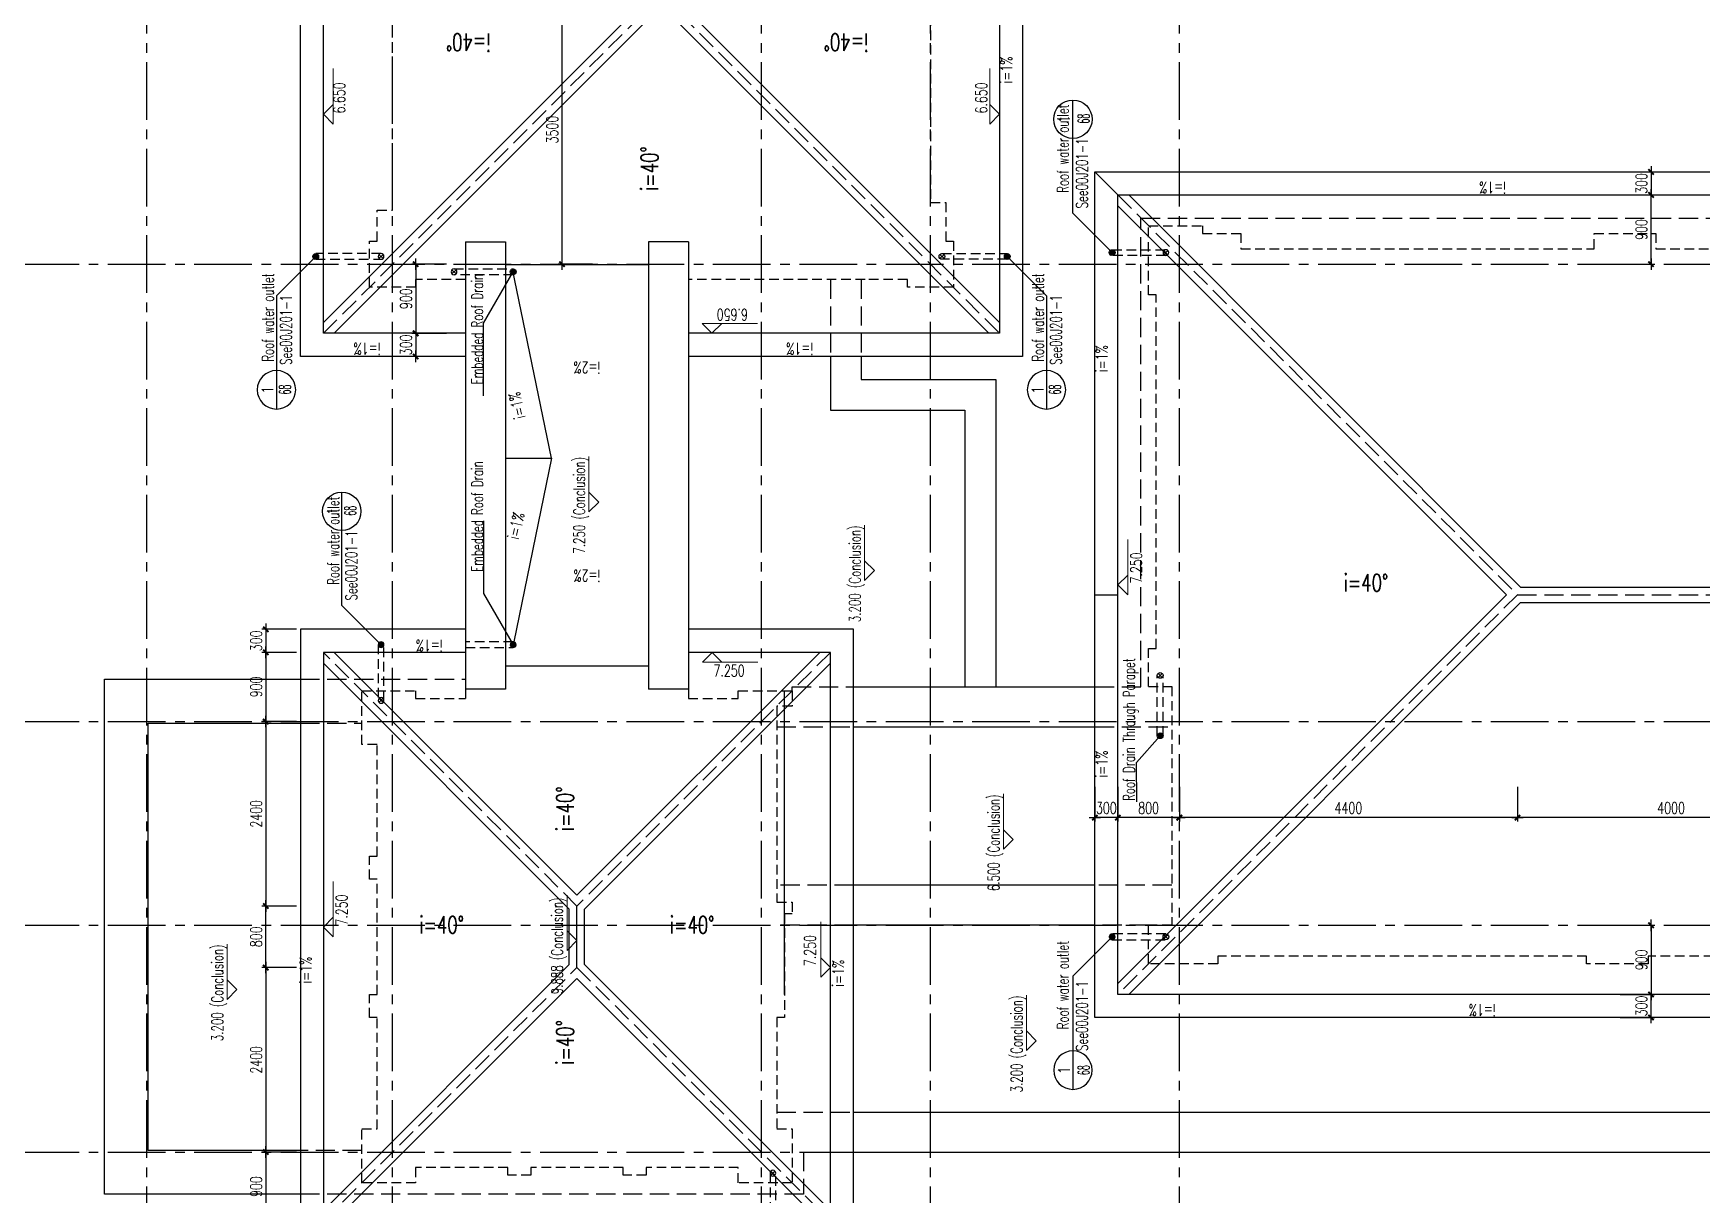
# Model space of a CAD drawing. Extents: x -176901 to -116100, y 26213 to 68263.
# Drawn here: x -165633 to -143921, y 33946 to 49052 of the extents above; entities that cross this region are included whole.
import ezdxf
from ezdxf.enums import TextEntityAlignment as Align

# ---------------------------------------------------------------- set-up
doc = ezdxf.new("R2010")
doc.units = 0
doc.header["$LTSCALE"] = 1000
doc.header["$MEASUREMENT"] = 0
for name, pattern in [('ACAD_ISO08W100', [36, 24, -3, 6, -3]), ('DASH', [0.35, 0.25, -0.1]), ('HIDDEN2', [0.1875, 0.125, -0.0625]), ('Plans$0$CENTER2', [1.125, 0.75, -0.125, 0.125, -0.125])]:
    doc.linetypes.add(name, pattern=pattern)
doc.layers.get('0').update_dxf_attribs({"linetype": 'CONTINUOUS'})
doc.layers.get('Defpoints').update_dxf_attribs({"linetype": 'CONTINUOUS'})
for name, color, linetype in [('A-DIM', 201, 'CONTINUOUS'), ('A-DOTE', 8, 'ACAD_ISO08W100'), ('A-FIN-GRAN', 34, 'CONTINUOUS'), ('A-LINE', 8, 'CONTINUOUS'), ('A-NOTE', 150, 'CONTINUOUS'), ('A-NOTE-CN', 150, 'CONTINUOUS'), ('A-PUB-DIM', 3, 'CONTINUOUS'), ('A-RAIN', 6, 'CONTINUOUS'), ('A-ROOF', 7, 'CONTINUOUS'), ('A-TEXT-CN', 31, 'CONTINUOUS'), ('Plans$0$Grid', 9, 'Plans$0$CENTER2')]:
    doc.layers.add(name, color=color, linetype=linetype)
doc.layers.add('A-LEVEL', color=135, linetype='CONTINUOUS', lineweight=0)
doc.styles.add('_HZTXT', font='tjromans.shx', dxfattribs={"width": 0.7, "bigfont": 'tjhztxt.shx'})
doc.styles.add('DIM_FONT', font='SIMPLEX', dxfattribs={"width": 0.7, "bigfont": 'GBCBIG'})
doc.styles.add('PRC-S', font='tjromans.shx', dxfattribs={"width": 0.7, "bigfont": 'tjhztxt.shx'})
doc.styles.add('TJHZTXT', font='tjromans.shx', dxfattribs={"width": 0.8, "bigfont": 'tjhztxt.shx'})
doc.styles.add('TONGJI-FONT', font='simplex.shx', dxfattribs={"width": 0.65})
doc.styles.add('zjz', font='tjromans.shx', dxfattribs={"width": 0.7, "height": 500, "bigfont": 'tjhztxt.shx'})
doc.dimstyles.new('DIM100', dxfattribs={"dimscale": 100, "dimtxt": 3, "dimasz": 0.01, "dimexe": 1, "dimexo": 1, "dimgap": 1, "dimtad": 1, "dimdec": 0, "dimtxsty": 'DIM_FONT', "dimblk1": '_DIMX', "dimblk2": '_DIMX', "dimsah": 1, "dimcen": 0.01, "dimclrd": 256, "dimclre": 256, "dimclrt": 7, "dimazin": 3, "dimtfac": 1, "dimtdec": 0, "dimtix": 1, "dimtmove": 2, "dimatfit": 3, "dimldrblk": '_DIMX', "dimfxl": 0, "dimtzin": 5, "dimarcsym": 0})

# ---------------------------------------------------------------- blocks, each defined once
blk = doc.blocks.new('Grid')
at = {"layer": 'Plans$0$Grid', "color": 8}
for p, q in [((-22498.2, 23320), (-22498.2, -15380)), ((-19548.2, 23320), (-19548.2, -15380)), ((-16898.2, 23320), (-16898.2, -15380)), ((-10948.2, 23320), (-10948.2, -15380)), ((-28198.2, 19440), (8601.8, 19440)), ((-28198.2, 16240), (8601.8, 16240)), ((-28198.2, 11440), (8601.8, 11440)), ((-28198.2, 9240), (8601.8, 9240)), ((-28198.2, 6000), (8601.8, 6000))]:
    blk.add_line(p, q, dxfattribs=at)
blk = doc.blocks.new('A$C27EA7CCC')
at = {"layer": 'A-LEVEL', "linetype": 'ByBlock'}
blk.add_lwpolyline([(1018, 509), (509, 0), (0, 509), (2880, 509)], dxfattribs=at)
at = {"layer": 'A-LEVEL', "style": 'zjz', "width": 0.7}
for tag, p in [('-6.000（建筑）', (3635, 1346)), ('-6.300（结构）', (3635, 645))]:
    blk.add_attdef(tag, text='', height=600, dxfattribs=at).set_placement(p, align=Align.RIGHT)
blk = doc.blocks.new('_DIMX')
blk.add_line((-150, 0), (150, 0))
at = {"const_width": 50}
blk.add_lwpolyline([(-70, -70), (70, 70)], dxfattribs=at)
blk = doc.blocks.new('*D42')
at = {"layer": 'A-DIM', "lineweight": -2}
for p, q in [((-158354, 49550), (-158804, 49550)), ((-158754, 49550), (-158754, 46051)), ((-158354, 46050), (-158804, 46050))]:
    blk.add_line(p, q, dxfattribs=at)
at = {"layer": 'Defpoints', "color": 0}
for p in [(-158304, 49550), (-158754, 46050), (-158304, 46050)]:
    blk.add_point(p, dxfattribs=at)
at = {"layer": 'A-DIM', "lineweight": -2, "xscale": 0.5, "yscale": 0.5, "zscale": 0.5}
for p, rotation in [((-158754, 49550), 90), ((-158754, 46050), 270)]:
    blk.add_blockref('_DIMX', p, dxfattribs=dict(at, rotation=rotation))
at = {"layer": 'A-DIM', "insert": (-158879, 47800), "char_height": 150, "attachment_point": 5, "rotation": 90, "style": 'DIM_FONT'}
blk.add_mtext('\\A1;3500', dxfattribs=at)
blk = doc.blocks.new('*D73')
at = {"layer": 'A-DIM', "lineweight": -2}
for p, q in [((-160257, 46050), (-160707, 46050)), ((-160657, 46050), (-160657, 45151)), ((-160257, 45150), (-160707, 45150))]:
    blk.add_line(p, q, dxfattribs=at)
at = {"layer": 'Defpoints', "color": 0}
for p in [(-160207, 46050), (-160657, 45150), (-160207, 45150)]:
    blk.add_point(p, dxfattribs=at)
at = {"layer": 'A-DIM', "lineweight": -2, "xscale": 0.5, "yscale": 0.5, "zscale": 0.5}
for p, rotation in [((-160657, 46050), 90), ((-160657, 45150), 270)]:
    blk.add_blockref('_DIMX', p, dxfattribs=dict(at, rotation=rotation))
at = {"layer": 'A-DIM', "insert": (-160782, 45600), "char_height": 150, "attachment_point": 5, "rotation": 90, "style": 'DIM_FONT'}
blk.add_mtext('\\A1;900', dxfattribs=at)
blk = doc.blocks.new('*D74')
at = {"layer": 'A-DIM', "lineweight": -2}
for p, q in [((-160257, 45150), (-160707, 45150)), ((-160657, 45151), (-160657, 45151)), ((-160657, 45150), (-160657, 44850)), ((-160257, 44850), (-160707, 44850)), ((-160657, 44850), (-160657, 44849))]:
    blk.add_line(p, q, dxfattribs=at)
at = {"layer": 'Defpoints', "color": 0}
for p in [(-160207, 45150), (-160657, 44850), (-160207, 44850)]:
    blk.add_point(p, dxfattribs=at)
at = {"layer": 'A-DIM', "lineweight": -2, "xscale": 0.5, "yscale": 0.5, "zscale": 0.5}
for p, rotation in [((-160657, 45150), 270), ((-160657, 44850), 90)]:
    blk.add_blockref('_DIMX', p, dxfattribs=dict(at, rotation=rotation))
at = {"layer": 'A-DIM', "insert": (-160782, 45000), "char_height": 150, "attachment_point": 5, "rotation": 90, "style": 'DIM_FONT'}
blk.add_mtext('\\A1;300', dxfattribs=at)
blk = doc.blocks.new('RAIN PIPE@100x100')
for p, q in [((-27, -27), (27, 27)), ((-27, 27), (27, -27))]:
    blk.add_line(p, q)
blk.add_circle((0, 0), 37.5)
blk = doc.blocks.new('sy')
blk.add_line((1948, 0), (2948, 0))
blk.add_circle((2448, 0), 500)
at = {"layer": 'A-NOTE', "linetype": 'Continuous'}
blk.add_line((0, 0), (2948, 0), dxfattribs=at)
at = {"layer": 'A-NOTE', "linetype": 'Continuous', "style": 'PRC-S', "width": 0.7}
for tag, p in [('详建施', (788, -373)), ('S01', (788, 70)), ('302', (2169, -370))]:
    blk.add_attdef(tag, p, '', height=350, dxfattribs=at)
blk.add_attdef('1', text='', height=350, dxfattribs=at).set_placement((2449, 232), align=Align.MIDDLE)
blk = doc.blocks.new('floor drain@75')
at = {"layer": 'A-RAIN'}
h = blk.add_hatch(dxfattribs=at)
h.set_pattern_fill('ANSI31', color=256, scale=0.2, style=0)
edge = h.paths.add_edge_path()
edge.add_arc((0, 0), 0.0938, 0, 360)
blk.add_circle((0, 0), 0.0938, dxfattribs=at)
blk = doc.blocks.new('*D79')
at = {"layer": 'A-DIM', "lineweight": -2}
for p, q in [((-162208, 41300), (-162658, 41300)), ((-162608, 41301), (-162608, 41301)), ((-162608, 41300), (-162608, 41000)), ((-162208, 41000), (-162658, 41000)), ((-162608, 41000), (-162608, 40999))]:
    blk.add_line(p, q, dxfattribs=at)
at = {"layer": 'Defpoints', "color": 0}
for p in [(-162158, 41300), (-162608, 41000), (-162158, 41000)]:
    blk.add_point(p, dxfattribs=at)
at = {"layer": 'A-DIM', "lineweight": -2, "xscale": 0.5, "yscale": 0.5, "zscale": 0.5}
for p, rotation in [((-162608, 41300), 270), ((-162608, 41000), 90)]:
    blk.add_blockref('_DIMX', p, dxfattribs=dict(at, rotation=rotation))
at = {"layer": 'A-DIM', "insert": (-162733, 41150), "char_height": 150, "attachment_point": 5, "rotation": 90, "style": 'DIM_FONT'}
blk.add_mtext('\\A1;300', dxfattribs=at)
blk = doc.blocks.new('*D80')
at = {"layer": 'A-DIM', "lineweight": -2}
for p, q in [((-162208, 41000), (-162658, 41000)), ((-162608, 41000), (-162608, 40101)), ((-162208, 40100), (-162658, 40100))]:
    blk.add_line(p, q, dxfattribs=at)
at = {"layer": 'Defpoints', "color": 0}
for p in [(-162158, 41000), (-162608, 40100), (-162158, 40100)]:
    blk.add_point(p, dxfattribs=at)
at = {"layer": 'A-DIM', "lineweight": -2, "xscale": 0.5, "yscale": 0.5, "zscale": 0.5}
for p, rotation in [((-162608, 41000), 90), ((-162608, 40100), 270)]:
    blk.add_blockref('_DIMX', p, dxfattribs=dict(at, rotation=rotation))
at = {"layer": 'A-DIM', "insert": (-162733, 40550), "char_height": 150, "attachment_point": 5, "rotation": 90, "style": 'DIM_FONT'}
blk.add_mtext('\\A1;900', dxfattribs=at)
blk = doc.blocks.new('*D81')
at = {"layer": 'A-DIM', "lineweight": -2}
for p, q in [((-162208, 40100), (-162658, 40100)), ((-162608, 40100), (-162608, 37701)), ((-162208, 37700), (-162658, 37700))]:
    blk.add_line(p, q, dxfattribs=at)
at = {"layer": 'Defpoints', "color": 0}
for p in [(-162158, 40100), (-162608, 37700), (-162158, 37700)]:
    blk.add_point(p, dxfattribs=at)
at = {"layer": 'A-DIM', "lineweight": -2, "xscale": 0.5, "yscale": 0.5, "zscale": 0.5}
for p, rotation in [((-162608, 40100), 90), ((-162608, 37700), 270)]:
    blk.add_blockref('_DIMX', p, dxfattribs=dict(at, rotation=rotation))
at = {"layer": 'A-DIM', "insert": (-162733, 38900), "char_height": 150, "attachment_point": 5, "rotation": 90, "style": 'DIM_FONT'}
blk.add_mtext('\\A1;2400', dxfattribs=at)
blk = doc.blocks.new('*D82')
at = {"layer": 'A-DIM', "lineweight": -2}
for p, q in [((-162208, 36900), (-162658, 36900)), ((-162608, 36900), (-162608, 34501)), ((-162208, 34500), (-162658, 34500))]:
    blk.add_line(p, q, dxfattribs=at)
at = {"layer": 'Defpoints', "color": 0}
for p in [(-162158, 36900), (-162608, 34500), (-162158, 34500)]:
    blk.add_point(p, dxfattribs=at)
at = {"layer": 'A-DIM', "lineweight": -2, "xscale": 0.5, "yscale": 0.5, "zscale": 0.5}
for p, rotation in [((-162608, 36900), 90), ((-162608, 34500), 270)]:
    blk.add_blockref('_DIMX', p, dxfattribs=dict(at, rotation=rotation))
at = {"layer": 'A-DIM', "insert": (-162733, 35700), "char_height": 150, "attachment_point": 5, "rotation": 90, "style": 'DIM_FONT'}
blk.add_mtext('\\A1;2400', dxfattribs=at)
blk = doc.blocks.new('*D83')
at = {"layer": 'A-DIM', "lineweight": -2}
for p, q in [((-162208, 34500), (-162658, 34500)), ((-162608, 34500), (-162608, 33601)), ((-162208, 33600), (-162658, 33600))]:
    blk.add_line(p, q, dxfattribs=at)
at = {"layer": 'Defpoints', "color": 0}
for p in [(-162158, 34500), (-162608, 33600), (-162158, 33600)]:
    blk.add_point(p, dxfattribs=at)
at = {"layer": 'A-DIM', "lineweight": -2, "xscale": 0.5, "yscale": 0.5, "zscale": 0.5}
for p, rotation in [((-162608, 34500), 90), ((-162608, 33600), 270)]:
    blk.add_blockref('_DIMX', p, dxfattribs=dict(at, rotation=rotation))
at = {"layer": 'A-DIM', "insert": (-162733, 34050), "char_height": 150, "attachment_point": 5, "rotation": 90, "style": 'DIM_FONT'}
blk.add_mtext('\\A1;900', dxfattribs=at)
blk = doc.blocks.new('*D91')
at = {"layer": 'A-DIM', "lineweight": -2}
for p, q in [((-162208, 37700), (-162658, 37700)), ((-162608, 36901), (-162608, 37700)), ((-162208, 36900), (-162658, 36900))]:
    blk.add_line(p, q, dxfattribs=at)
at = {"layer": 'Defpoints', "color": 0}
for p in [(-162608, 37700), (-162158, 37700), (-162158, 36900)]:
    blk.add_point(p, dxfattribs=at)
at = {"layer": 'A-DIM', "lineweight": -2, "xscale": 0.5, "yscale": 0.5, "zscale": 0.5}
for p, rotation in [((-162608, 37700), 90), ((-162608, 36900), 270)]:
    blk.add_blockref('_DIMX', p, dxfattribs=dict(at, rotation=rotation))
at = {"layer": 'A-DIM', "insert": (-162733, 37300), "char_height": 150, "attachment_point": 5, "rotation": 90, "style": 'DIM_FONT'}
blk.add_mtext('\\A1;800', dxfattribs=at)
blk = doc.blocks.new('*D94')
at = {"layer": 'A-DIM', "lineweight": -2}
for p, q in [((-146318, 39250), (-146318, 38800)), ((-142318, 39250), (-142318, 38800)), ((-142318, 38850), (-146317, 38850))]:
    blk.add_line(p, q, dxfattribs=at)
at = {"layer": 'Defpoints', "color": 0}
for p in [(-146318, 39300), (-142318, 39300), (-146318, 38850)]:
    blk.add_point(p, dxfattribs=at)
at = {"layer": 'A-DIM', "lineweight": -2, "xscale": 0.5, "yscale": 0.5, "zscale": 0.5}
for p, rotation in [((-146318, 38850), 179.9999999999988), ((-142318, 38850), 359.9999999999987)]:
    blk.add_blockref('_DIMX', p, dxfattribs=dict(at, rotation=rotation))
at = {"layer": 'A-DIM', "insert": (-144318, 38975), "char_height": 150, "attachment_point": 5, "style": 'DIM_FONT'}
blk.add_mtext('\\A1;4000', dxfattribs=at)
blk = doc.blocks.new('*D95')
at = {"layer": 'A-DIM', "lineweight": -2}
for p, q in [((-150718, 39250), (-150718, 38800)), ((-146318, 39250), (-146318, 38800)), ((-146318, 38850), (-150717, 38850))]:
    blk.add_line(p, q, dxfattribs=at)
at = {"layer": 'Defpoints', "color": 0}
for p in [(-150718, 39300), (-146318, 39300), (-150718, 38850)]:
    blk.add_point(p, dxfattribs=at)
at = {"layer": 'A-DIM', "lineweight": -2, "xscale": 0.5, "yscale": 0.5, "zscale": 0.5}
for p, rotation in [((-150718, 38850), 179.999999990032), ((-146318, 38850), 359.999999990032)]:
    blk.add_blockref('_DIMX', p, dxfattribs=dict(at, rotation=rotation))
at = {"layer": 'A-DIM', "insert": (-148518, 38975), "char_height": 150, "attachment_point": 5, "rotation": 360, "style": 'DIM_FONT'}
blk.add_mtext('\\A1;4400', dxfattribs=at)
blk = doc.blocks.new('*D96')
at = {"layer": 'A-DIM', "lineweight": -2}
for p, q in [((-151518, 39250), (-151518, 38800)), ((-150718, 39250), (-150718, 38800)), ((-150718, 38850), (-151517, 38850))]:
    blk.add_line(p, q, dxfattribs=at)
at = {"layer": 'Defpoints', "color": 0}
for p in [(-151518, 39300), (-150718, 39300), (-151518, 38850)]:
    blk.add_point(p, dxfattribs=at)
at = {"layer": 'A-DIM', "lineweight": -2, "xscale": 0.5, "yscale": 0.5, "zscale": 0.5, "rotation": 180}
blk.add_blockref('_DIMX', (-151518, 38850), dxfattribs=at)
at = {"layer": 'A-DIM', "lineweight": -2, "xscale": 0.5, "yscale": 0.5, "zscale": 0.5}
blk.add_blockref('_DIMX', (-150718, 38850), dxfattribs=at)
at = {"layer": 'A-DIM', "insert": (-151118, 38975), "char_height": 150, "attachment_point": 5, "style": 'DIM_FONT'}
blk.add_mtext('\\A1;800', dxfattribs=at)
blk = doc.blocks.new('*D97')
at = {"layer": 'A-DIM', "lineweight": -2}
for p, q in [((-151818, 39250), (-151818, 38800)), ((-151518, 39250), (-151518, 38800)), ((-151818, 38850), (-151819, 38850)), ((-151518, 38850), (-151818, 38850)), ((-151517, 38850), (-151517, 38850))]:
    blk.add_line(p, q, dxfattribs=at)
at = {"layer": 'Defpoints', "color": 0}
for p in [(-151818, 39300), (-151518, 39300), (-151818, 38850)]:
    blk.add_point(p, dxfattribs=at)
at = {"layer": 'A-DIM', "lineweight": -2, "xscale": 0.5, "yscale": 0.5, "zscale": 0.5}
blk.add_blockref('_DIMX', (-151818, 38850), dxfattribs=at)
at = {"layer": 'A-DIM', "lineweight": -2, "xscale": 0.5, "yscale": 0.5, "zscale": 0.5, "rotation": 180}
blk.add_blockref('_DIMX', (-151518, 38850), dxfattribs=at)
at = {"layer": 'A-DIM', "insert": (-151668, 38975), "char_height": 150, "attachment_point": 5, "style": 'DIM_FONT'}
blk.add_mtext('\\A1;300', dxfattribs=at)
blk = doc.blocks.new('*D107')
at = {"layer": 'A-DIM', "lineweight": -2}
for p, q in [((-144979, 46950), (-144529, 46950)), ((-144579, 46051), (-144579, 46950)), ((-144979, 46050), (-144529, 46050))]:
    blk.add_line(p, q, dxfattribs=at)
at = {"layer": 'Defpoints', "color": 0}
for p in [(-145029, 46950), (-144579, 46950), (-145029, 46050)]:
    blk.add_point(p, dxfattribs=at)
at = {"layer": 'A-DIM', "lineweight": -2, "xscale": 0.5, "yscale": 0.5, "zscale": 0.5}
for p, rotation in [((-144579, 46950), 90), ((-144579, 46050), 270)]:
    blk.add_blockref('_DIMX', p, dxfattribs=dict(at, rotation=rotation))
at = {"layer": 'A-DIM', "insert": (-144704, 46500), "char_height": 150, "attachment_point": 5, "rotation": 90, "style": 'DIM_FONT'}
blk.add_mtext('\\A1;900', dxfattribs=at)
blk = doc.blocks.new('*D108')
at = {"layer": 'A-DIM', "lineweight": -2}
for p, q in [((-144979, 47250), (-144529, 47250)), ((-144579, 47251), (-144579, 47251)), ((-144579, 47250), (-144579, 46950)), ((-144979, 46950), (-144529, 46950)), ((-144579, 46950), (-144579, 46949))]:
    blk.add_line(p, q, dxfattribs=at)
at = {"layer": 'Defpoints', "color": 0}
for p in [(-145029, 47250), (-145029, 46950), (-144579, 46950)]:
    blk.add_point(p, dxfattribs=at)
at = {"layer": 'A-DIM', "lineweight": -2, "xscale": 0.5, "yscale": 0.5, "zscale": 0.5}
for p, rotation in [((-144579, 47250), 270), ((-144579, 46950), 90)]:
    blk.add_blockref('_DIMX', p, dxfattribs=dict(at, rotation=rotation))
at = {"layer": 'A-DIM', "insert": (-144704, 47100), "char_height": 150, "attachment_point": 5, "rotation": 90, "style": 'DIM_FONT'}
blk.add_mtext('\\A1;300', dxfattribs=at)
blk = doc.blocks.new('*D109')
at = {"layer": 'A-DIM', "lineweight": -2}
for p, q in [((-144979, 37450), (-144529, 37450)), ((-144579, 37450), (-144579, 36551)), ((-144979, 36550), (-144529, 36550))]:
    blk.add_line(p, q, dxfattribs=at)
at = {"layer": 'Defpoints', "color": 0}
for p in [(-145029, 37450), (-145029, 36550), (-144579, 36550)]:
    blk.add_point(p, dxfattribs=at)
at = {"layer": 'A-DIM', "lineweight": -2, "xscale": 0.5, "yscale": 0.5, "zscale": 0.5}
for p, rotation in [((-144579, 37450), 90), ((-144579, 36550), 270)]:
    blk.add_blockref('_DIMX', p, dxfattribs=dict(at, rotation=rotation))
at = {"layer": 'A-DIM', "insert": (-144704, 37000), "char_height": 150, "attachment_point": 5, "rotation": 90, "style": 'DIM_FONT'}
blk.add_mtext('\\A1;900', dxfattribs=at)
blk = doc.blocks.new('*D110')
at = {"layer": 'A-DIM', "lineweight": -2}
for p, q in [((-144979, 36550), (-144529, 36550)), ((-144579, 36551), (-144579, 36551)), ((-144579, 36250), (-144579, 36550)), ((-144979, 36250), (-144529, 36250)), ((-144579, 36250), (-144579, 36249))]:
    blk.add_line(p, q, dxfattribs=at)
at = {"layer": 'Defpoints', "color": 0}
for p in [(-145029, 36550), (-144579, 36550), (-145029, 36250)]:
    blk.add_point(p, dxfattribs=at)
at = {"layer": 'A-DIM', "lineweight": -2, "xscale": 0.5, "yscale": 0.5, "zscale": 0.5}
for p, rotation in [((-144579, 36550), 270), ((-144579, 36250), 90)]:
    blk.add_blockref('_DIMX', p, dxfattribs=dict(at, rotation=rotation))
at = {"layer": 'A-DIM', "insert": (-144704, 36400), "char_height": 150, "attachment_point": 5, "rotation": 90, "style": 'DIM_FONT'}
blk.add_mtext('\\A1;300', dxfattribs=at)

msp = doc.modelspace()

# ---------------------------------------------------------------- linework, layer by layer
at = {"linetype": 'DASH'}
for p, q in [((-155757.8, 40550.2), (-154957.8, 40550.2)), ((-155757.8, 40500.2), (-155757.8, 40550.2))]:
    msp.add_line(p, q, dxfattribs=at)
for points in [[(-154957.8, 40550.2), (-151817.8, 40550.2)], [(-154957.8, 40030.2), (-151817.8, 40030.2)], [(-151817.8, 37970.2), (-154957.8, 37970.2)], [(-151817.8, 37450.2), (-154957.8, 37450.2)]]:
    msp.add_lwpolyline(points)
for points in [[(-151817.8, 40550.2), (-151117.8, 40550.2)], [(-155957.8, 40030.2), (-154957.8, 40030.2)], [(-151817.8, 40030.2), (-150817.8, 40030.2)], [(-154957.8, 37970.2), (-155957.8, 37970.2)], [(-150817.8, 37970.2), (-151817.8, 37970.2)], [(-154957.8, 37450.2), (-155957.8, 37450.2)], [(-151117.8, 37450.2), (-151817.8, 37450.2)]]:
    msp.add_lwpolyline(points, dxfattribs=at)
at = {"layer": 'A-FIN-GRAN', "linetype": 'HIDDEN2'}
for p, q in [((-160007.8, 40523.5), (-160007.8, 40400.2)), ((-157107.8, 40523.5), (-157107.8, 40400.2)), ((-151117.8, 40554.9), (-150817.8, 40554.9)), ((-150817.8, 40554.9), (-150817.8, 37450.2)), ((-150817.8, 37450.2), (-151117.8, 37450.2))]:
    msp.add_line(p, q, dxfattribs=at)
at = {"layer": 'A-FIN-GRAN'}
for p, q in [((-161257.8, 38350.2), (-161157.8, 38350.2)), ((-161257.8, 36550.2), (-161157.8, 36550.2)), ((-159457.8, 34200.2), (-159457.8, 34300.2)), ((-157957.8, 34200.2), (-157957.8, 34300.2))]:
    msp.add_line(p, q, dxfattribs=at)
at = {"layer": 'A-FIN-GRAN', "linetype": 'HIDDEN2'}
for points in [[(-160007.8, 45850.2), (-160657.8, 45850.2), (-160657.8, 45750.2), (-161257.8, 45750.2), (-161257.8, 46350.2), (-161157.8, 46350.2), (-161157.8, 46750.2), (-160957.8, 46750.2), (-160957.8, 49650.5)], [(-153957.8, 49650.2), (-153957.8, 46850.2), (-153757.8, 46850.2), (-153757.8, 46350.2), (-153657.8, 46350.2), (-153657.8, 45750.2), (-154257.8, 45750.2), (-154257.8, 45850.2), (-154807.8, 45850.2), (-154807.8, 45850.2), (-157107.8, 45850.2)], [(-151117.8, 40554.9), (-151117.8, 41050.2), (-151017.8, 41050.2), (-151017.8, 45650.2), (-151117.8, 45650.2), (-151117.8, 46550.2), (-150417.8, 46550.2), (-150417.8, 46450.2), (-149917.8, 46450.2), (-149917.8, 46250.2), (-145317.8, 46250.2), (-145317.8, 46450.2), (-144517.8, 46450.2), (-144517.8, 46250.2), (-142917.8, 46250.2)], [(-157107.8, 40400.2), (-156457.8, 40400.2), (-156457.8, 40500.2), (-155757.8, 40500.2), (-155757.8, 40300.2), (-155957.8, 40300.2), (-155957.8, 37750.2), (-155757.8, 37750.2), (-155757.8, 37600.2), (-155857.8, 37600.2), (-155857.8, 36250.2), (-155957.8, 36250.2), (-155957.8, 34800.2), (-155757.8, 34800.2), (-155757.8, 34100.2), (-156457.8, 34100.2), (-156457.8, 34300.2), (-157657.8, 34300.2), (-157657.8, 34200.2), (-157957.8, 34200.2), (-157957.8, 34300.2), (-159157.8, 34300.2), (-159157.8, 34200.2), (-159457.8, 34200.2), (-159457.8, 34300.2), (-160657.8, 34300.2), (-160657.8, 34100.2), (-161357.8, 34100.2), (-161357.8, 34800.2), (-161157.8, 34800.2), (-161157.8, 36250.2), (-161257.8, 36250.2), (-161257.8, 36550.2), (-161157.8, 36550.2), (-161157.8, 38050.2), (-161257.8, 38050.2), (-161257.8, 38350.2), (-161157.8, 38350.2), (-161157.8, 39800.2), (-161357.8, 39800.2), (-161357.8, 40500.2), (-160657.8, 40500.2), (-160657.8, 40400.2), (-160007.8, 40400.2)], [(-140017.8, 37050.2), (-144617.8, 37050.2), (-144617.8, 36950.2), (-145417.8, 36950.2), (-145417.8, 37050.2), (-150217.8, 37050.2), (-150217.8, 36950.2), (-151117.8, 36950.2), (-151117.8, 37450.2)]]:
    msp.add_lwpolyline(points, dxfattribs=at)
at = {"layer": 'A-LINE'}
for p, q in [((-158887.8, 43525.2), (-159398.8, 45986.1)), ((-159487.8, 43525.2), (-158887.8, 43525.2)), ((-158887.8, 43525.2), (-159379.9, 41136.9)), ((-155857.8, 36550.2), (-155857.8, 40500.2)), ((-154957.8, 35020.2), (-136117.8, 35020.2)), ((-154957.8, 34500.2), (-138367.8, 34500.2))]:
    msp.add_line(p, q, dxfattribs=at)
at = {"layer": 'A-LINE', "linetype": 'DASH'}
for p, q in [((-155957.8, 35020.2), (-154957.8, 35020.2)), ((-155607.8, 34500.2), (-154957.8, 34500.2))]:
    msp.add_line(p, q, dxfattribs=at)
for points in [[(-151217.8, 40550.2), (-151217.8, 46650.2), (-133417.8, 46650.2), (-133417.8, 36250.2)], [(-155257.8, 45850.2), (-155257.8, 44850.2)], [(-154857.8, 45850.2), (-154857.8, 44850.2)], [(-162157.8, 40650.2), (-160007.8, 40650.2)], [(-162157.8, 40080.2), (-161357.8, 40080.2)], [(-161357.8, 34520.2), (-162157.8, 34520.2)], [(-155607.8, 34500.2), (-155607.8, 33950.2), (-162157.8, 33950.2)]]:
    msp.add_lwpolyline(points, dxfattribs=at)
at = {"layer": 'A-LINE'}
for points in [[(-155257.8, 44850.2), (-155257.8, 44150.2), (-153507.8, 44150.2), (-153507.8, 40550.2)], [(-154857.8, 44850.2), (-154857.8, 44550.2), (-153107.8, 44550.2), (-153107.8, 40550.2)], [(-162157.8, 33950.2), (-164707.8, 33950.2), (-164707.8, 40650.2), (-162157.8, 40650.2)], [(-162157.8, 34520.2), (-164137.8, 34520.2), (-164137.8, 40080.2), (-162157.8, 40080.2)]]:
    msp.add_lwpolyline(points, dxfattribs=at)
at = {"layer": 'A-NOTE', "linetype": 'Continuous'}
for p, q in [((-151592.8, 46200.2), (-152103.6, 46711.1)), ((-161957.8, 46150.2), (-162468.6, 45639.4)), ((-152957.8, 46150.2), (-152446.9, 45639.4)), ((-161107.8, 41100.2), (-161618.6, 41611.1)), ((-151592.8, 37300.2), (-152103.6, 36789.4))]:
    msp.add_line(p, q, dxfattribs=at)
at = {"layer": 'A-NOTE'}
for points in [[(-159774, 44337.7), (-159774, 45284), (-159387.8, 45950.2)], [(-159774, 42712.8), (-159774, 41766.5), (-159387.8, 41100.2)], [(-151271.4, 39055), (-151275.2, 39568.1), (-150967.8, 39915.3)]]:
    msp.add_lwpolyline(points, dxfattribs=at)
at = {"layer": 'A-PUB-DIM', "linetype": 'Continuous', "flags": 128}
for points in [[(-157457.8, 46587.9, 0, 75, 0), (-157457.8, 46737.9, 0, 0, 0), (-157457.8, 47686.2, 0, 0, 0)], [(-148994.7, 41750.2, 0, 75, 0), (-148844.7, 41750.2, 0, 0, 0), (-147896.4, 41750.2, 0, 0, 0)], [(-158557.8, 39556, 0, 75, 0), (-158557.8, 39406, 0, 0, 0), (-158557.8, 38457.6, 0, 0, 0)], [(-161023.8, 37300.2, 0, 75, 0), (-160873.8, 37300.2, 0, 0, 0), (-159925.4, 37300.2, 0, 0, 0)], [(-156468.5, 37300.2, 0, 75, 0), (-156618.5, 37300.2, 0, 0, 0), (-157566.9, 37300.2, 0, 0, 0)], [(-158557.8, 35220.5, 0, 75, 0), (-158557.8, 35370.5, 0, 0, 0), (-158557.8, 36318.9, 0, 0, 0)]]:
    msp.add_lwpolyline(points, format="xyseb", dxfattribs=at)
at = {"layer": 'A-RAIN'}
for p, q in [((-151517.8, 46950.2), (-151817.8, 47250.2)), ((-151817.8, 41750.2), (-151517.8, 41750.2))]:
    msp.add_line(p, q, dxfattribs=at)
at = {"layer": 'A-RAIN', "linetype": 'HIDDEN2'}
for p, q in [((-161107.8, 46187.7), (-161957.8, 46187.7)), ((-161957.8, 46112.7), (-161107.8, 46112.7)), ((-153807.8, 46187.7), (-152957.8, 46187.7)), ((-152957.8, 46112.7), (-153807.8, 46112.7)), ((-151592.8, 46237.7), (-150892.8, 46237.7)), ((-150892.8, 46162.7), (-151592.8, 46162.7)), ((-160157.8, 45987.7), (-159387.8, 45987.7)), ((-159387.8, 45912.7), (-160157.8, 45912.7)), ((-161145.3, 41100.2), (-161145.3, 40375.2)), ((-161070.3, 40375.2), (-161070.3, 41100.2)), ((-159387.8, 41137.7), (-160007.8, 41137.7)), ((-160007.8, 41062.7), (-159387.8, 41062.7)), ((-151005.3, 39915.3), (-151005.3, 40700.2)), ((-150930.3, 39915.3), (-150930.3, 40700.2)), ((-150892.8, 37337.7), (-151592.8, 37337.7)), ((-151592.8, 37262.7), (-150892.8, 37262.7)), ((-156045.3, 34225.2), (-156045.3, 33500.2)), ((-155970.3, 33500.2), (-155970.3, 34225.2))]:
    msp.add_line(p, q, dxfattribs=at)
at = {"layer": 'A-RAIN'}
for points in [[(-160007.8, 45150.2), (-161857.8, 45150.2), (-161857.8, 49550.2), (-165057.8, 49550.2), (-165057.8, 56150.2), (-161857.8, 56150.2), (-161857.8, 60550.2), (-153057.8, 60550.2), (-153057.8, 56150.2), (-151657.8, 56150.2), (-151657.8, 49550.2), (-153057.8, 49550.2), (-153057.8, 45150.2), (-157107.8, 45150.2)], [(-160007.8, 41000.2), (-161857.8, 41000.2), (-161857.8, 33600.2), (-155257.8, 33600.2), (-155257.8, 41000.2), (-157107.8, 41000.2)]]:
    msp.add_lwpolyline(points, dxfattribs=at)
msp.add_lwpolyline([(-151517.8, 46950.2), (-133117.8, 46950.2), (-133117.8, 36550.2), (-151517.8, 36550.2)], close=True, dxfattribs=at)
at = {"layer": 'A-ROOF'}
for p, q in [((-160007.8, 46342), (-160007.8, 40523.5)), ((-160007.8, 46342), (-159487.8, 46342)), ((-159487.8, 46342), (-159487.8, 40523.5)), ((-157107.8, 46342), (-157627.8, 46342)), ((-159487.8, 46044.1), (-157627.8, 46044.1)), ((-146276.3, 41850.2), (-138359.2, 41850.2)), ((-146276.3, 41650.2), (-138359.2, 41650.2)), ((-157627.8, 40821.5), (-159487.8, 40821.5)), ((-159487.8, 40523.5), (-160007.8, 40523.5)), ((-157107.8, 40523.5), (-157627.8, 40523.5)), ((-158657.8, 36941.7), (-158657.8, 37658.8)), ((-158557.8, 36900.2), (-158557.8, 37700.2)), ((-158457.8, 36941.7), (-158457.8, 37658.8))]:
    msp.add_line(p, q, dxfattribs=at)
at = {"layer": 'A-ROOF', "linetype": 'DASH'}
for p, q in [((-146317.8, 41750.2), (-138317.8, 41750.2)), ((-158557.8, 36900.2), (-158557.8, 37700.2))]:
    msp.add_line(p, q, dxfattribs=at)
at = {"layer": 'A-ROOF'}
for points in [[(-160007.8, 44850.2), (-162157.8, 44850.2), (-162157.8, 49250.2), (-165357.8, 49250.2), (-165357.8, 56450.2), (-162157.8, 56450.2), (-162157.8, 60850.2), (-152757.8, 60850.2), (-152757.8, 56450.2), (-151357.8, 56450.2), (-151357.8, 49250.2), (-152757.8, 49250.2), (-152757.8, 44850.2)], [(-161857.8, 45291.7), (-157557.8, 49591.7)], [(-157357.8, 49591.7), (-153057.8, 45291.7)], [(-161716.3, 45150.2), (-157457.8, 49408.8), (-153199.2, 45150.2)], [(-151376.3, 46950.2), (-146276.3, 41850.2)], [(-151517.8, 46808.8), (-146459.2, 41750.2), (-151517.8, 36691.7)], [(-157627.8, 46342), (-157627.8, 40523.5)], [(-157107.8, 46342), (-157107.8, 40523.5)], [(-152757.8, 44850.2), (-157107.8, 44850.2)], [(-146276.3, 41650.2), (-151376.3, 36550.2)], [(-160007.8, 41300.2), (-162157.8, 41300.2), (-162157.8, 33300.2), (-154957.8, 33300.2), (-154957.8, 41300.2), (-157107.8, 41300.2)], [(-158657.8, 37658.8), (-161857.8, 40858.8)], [(-155399.2, 41000.2), (-158557.8, 37841.7), (-161716.3, 41000.2)], [(-155257.8, 40858.8), (-158457.8, 37658.8)], [(-161857.8, 33741.7), (-158657.8, 36941.7)], [(-158457.8, 36941.7), (-155257.8, 33741.7)], [(-161716.3, 33600.2), (-158557.8, 36758.8), (-155399.2, 33600.2)]]:
    msp.add_lwpolyline(points, dxfattribs=at)
at = {"layer": 'A-ROOF', "linetype": 'DASH'}
for points in [[(-161857.8, 45150.2), (-157457.8, 49550.2), (-153057.8, 45150.2)], [(-151517.8, 46950.2), (-146317.8, 41750.2), (-151517.8, 36550.2)], [(-155257.8, 41000.2), (-158557.8, 37700.2), (-161857.8, 41000.2)], [(-161857.8, 33600.2), (-158557.8, 36900.2), (-155257.8, 33600.2)]]:
    msp.add_lwpolyline(points, dxfattribs=at)
at = {"layer": 'A-ROOF'}
msp.add_lwpolyline([(-151817.8, 47250.2), (-132817.8, 47250.2), (-132817.8, 36250.2), (-151817.8, 36250.2)], close=True, dxfattribs=at)
at = {"layer": 'A-TEXT-CN'}
for points in [[(-152815.1, 48950.6, 0, 0, 0), (-152815.1, 48350.6, 40, 0, 0), (-152815.1, 48200.6, 0, 0, 0)], [(-146267.9, 47201.8, 0, 0, 0), (-146867.9, 47201.8, 40, 0, 0), (-147017.9, 47201.8, 0, 0, 0)], [(-151575, 44446.7, 0, 0, 0), (-151575, 45046.7, 40, 0, 0), (-151575, 45196.7, 0, 0, 0)], [(-160916.4, 45104.6, 0, 0, 0), (-161516.4, 45104.6, 40, 0, 0), (-161666.4, 45104.6, 0, 0, 0)], [(-156034.4, 45104.6, 0, 0, 0), (-155434.4, 45104.6, 40, 0, 0), (-155284.4, 45104.6, 0, 0, 0)], [(-158054.8, 44860.7, 0, 0, 0), (-158654.8, 44860.7, 40, 0, 0), (-158804.8, 44860.7, 0, 0, 0)], [(-159105.6, 43878.2, 0, 0, 0), (-159238.5, 44463.3, 40, 0, 0), (-159271.8, 44609.6, 0, 0, 0)], [(-159115.2, 42977.1, 0, 0, 0), (-159251.7, 42392.9, 40, 0, 0), (-159285.8, 42246.8, 0, 0, 0)], [(-158054.8, 42153.1, 0, 0, 0), (-158654.8, 42153.1, 40, 0, 0), (-158804.8, 42153.1, 0, 0, 0)], [(-160106.4, 41243.3, 0, 0, 0), (-160706.4, 41243.3, 40, 0, 0), (-160856.4, 41243.3, 0, 0, 0)], [(-151575, 39921.7, 0, 0, 0), (-151575, 39321.7, 40, 0, 0), (-151575, 39171.7, 0, 0, 0)], [(-161935.4, 36491.4, 0, 0, 0), (-161935.4, 37091.4, 40, 0, 0), (-161935.4, 37241.4, 0, 0, 0)], [(-155004.3, 37200.6, 0, 0, 0), (-155004.3, 36600.6, 40, 0, 0), (-155004.3, 36450.6, 0, 0, 0)], [(-146402.7, 36501.8, 0, 0, 0), (-147002.7, 36501.8, 40, 0, 0), (-147152.7, 36501.8, 0, 0, 0)]]:
    msp.add_lwpolyline(points, format="xyseb", dxfattribs=at)

# ---------------------------------------------------------------- block references
at = {"layer": 'A-DOTE', "rotation": 90}
msp.add_blockref('Grid', (-144717.8, 56998.5), dxfattribs=at)
at = {"layer": 'A-LEVEL', "linetype": 'ByBlock'}
ref = msp.add_blockref('A$C27EA7CCC', (-161857.8, 47873), dxfattribs=dict(at, xscale=-0.25, yscale=0.25, zscale=0.25, rotation=270))
ref.add_attrib('-6.300（结构）', '6.650', dxfattribs={"height": 150, "rotation": 90, "style": '_HZTXT', "width": 0.7}).set_placement((-161575.4, 48414.6), align=Align.RIGHT)
ref = msp.add_blockref('A$C27EA7CCC', (-153057.8, 47873), dxfattribs=dict(at, xscale=0.25, yscale=0.25, zscale=0.25, rotation=90))
ref.add_attrib('-6.300（结构）', '6.650', dxfattribs={"height": 150, "rotation": 90, "style": '_HZTXT', "width": 0.7}).set_placement((-153219, 48414.6), align=Align.RIGHT)
ref = msp.add_blockref('A$C27EA7CCC', (-156928.9, 45150.2), dxfattribs=dict(at, xscale=0.25, yscale=0.25, zscale=0.25))
ref.add_attrib('-6.300（结构）', '6.650', dxfattribs={"height": 150, "rotation": 180, "style": '_HZTXT', "width": 0.7}).set_placement((-156738.6, 45467.5), align=Align.RIGHT)
ref = msp.add_blockref('A$C27EA7CCC', (-158274.3, 42828.2), dxfattribs=dict(at, xscale=0.25, yscale=0.25, zscale=0.25, rotation=90))
ref.add_attrib('-6.300（结构）', '7.250 (Conclusion)', dxfattribs={"height": 150, "rotation": 90, "style": 'TONGJI-FONT', "width": 0.65}).set_placement((-158453.6, 43542.2), align=Align.RIGHT)
ref = msp.add_blockref('A$C27EA7CCC', (-154686.8, 41936.4), dxfattribs=dict(at, xscale=0.25, yscale=0.25, zscale=0.25, rotation=90))
ref.add_attrib('-6.300（结构）', '3.200 (Conclusion)', dxfattribs={"height": 150, "rotation": 90, "style": 'TONGJI-FONT', "width": 0.65}).set_placement((-154866.1, 42650.5), align=Align.RIGHT)
ref = msp.add_blockref('A$C27EA7CCC', (-151517.8, 41750.2), dxfattribs=dict(at, xscale=-0.25, yscale=0.25, zscale=0.25, rotation=270))
ref.add_attrib('-6.000（建筑）', '7.250', dxfattribs={"height": 150, "rotation": 90, "style": 'TJHZTXT', "width": 0.7}).set_placement((-151204.2, 42300.8), align=Align.RIGHT)
ref = msp.add_blockref('A$C27EA7CCC', (-156925.4, 41000.2), dxfattribs=dict(at, xscale=-0.25, yscale=0.25, zscale=0.25, rotation=180))
ref.add_attrib('-6.000（建筑）', '7.250', dxfattribs={"height": 150, "style": 'TJHZTXT', "width": 0.7}).set_placement((-156374.9, 40686.7), align=Align.RIGHT)
ref = msp.add_blockref('A$C27EA7CCC', (-152880.2, 38438), dxfattribs=dict(at, xscale=0.25, yscale=0.25, zscale=0.25, rotation=90))
ref.add_attrib('-6.300（结构）', '6.500 (Conclusion)', dxfattribs={"height": 150, "rotation": 90, "style": 'TONGJI-FONT', "width": 0.65}).set_placement((-153059.5, 39152.1), align=Align.RIGHT)
ref = msp.add_blockref('A$C27EA7CCC', (-161857.8, 37300.2), dxfattribs=dict(at, xscale=-0.25, yscale=0.25, zscale=0.25, rotation=270))
ref.add_attrib('-6.000（建筑）', '7.250', dxfattribs={"height": 150, "rotation": 90, "style": 'TJHZTXT', "width": 0.7}).set_placement((-161544.2, 37850.8), align=Align.RIGHT)
ref = msp.add_blockref('A$C27EA7CCC', (-158557.8, 37123), dxfattribs=dict(at, xscale=0.25, yscale=0.25, zscale=0.25, rotation=90))
ref.add_attrib('-6.000（建筑）', '9.888 (Conclusion)', dxfattribs={"height": 150, "rotation": 90, "style": 'TONGJI-FONT', "width": 0.65}).set_placement((-158741.4, 37811.2), align=Align.RIGHT)
ref = msp.add_blockref('A$C27EA7CCC', (-155257.8, 36773), dxfattribs=dict(at, xscale=0.25, yscale=0.25, zscale=0.25, rotation=90))
ref.add_attrib('-6.000（建筑）', '7.250', dxfattribs={"height": 150, "rotation": 90, "style": 'TJHZTXT', "width": 0.7}).set_placement((-155450.2, 37323.5), align=Align.RIGHT)
ref = msp.add_blockref('A$C27EA7CCC', (-162983.5, 36486.1), dxfattribs=dict(at, xscale=0.25, yscale=0.25, zscale=0.25, rotation=90))
ref.add_attrib('-6.300（结构）', '3.200 (Conclusion)', dxfattribs={"height": 150, "rotation": 90, "style": 'TONGJI-FONT', "width": 0.65}).set_placement((-163162.8, 37200.2), align=Align.RIGHT)
ref = msp.add_blockref('A$C27EA7CCC', (-152582.2, 35820.3), dxfattribs=dict(at, xscale=0.25, yscale=0.25, zscale=0.25, rotation=90))
ref.add_attrib('-6.300（结构）', '3.200 (Conclusion)', dxfattribs={"height": 150, "rotation": 90, "style": 'TONGJI-FONT', "width": 0.65}).set_placement((-152761.5, 36534.4), align=Align.RIGHT)
at = {"layer": 'A-NOTE'}
ref = msp.add_blockref('sy', (-152103.6, 46711.1), dxfattribs=dict(at, xscale=0.5, yscale=0.5, zscale=0.5, rotation=90))
ref.add_attrib('302', '68', (-151889.6, 47878.3), dxfattribs={"layer": 'A-NOTE-CN', "linetype": 'Continuous', "height": 150, "rotation": 90, "style": 'TJHZTXT', "width": 0.5})
ref.add_attrib('1', '1', dxfattribs={"layer": 'A-NOTE-CN', "linetype": 'Continuous', "height": 150, "rotation": 90, "style": 'TJHZTXT', "width": 0.8}).set_placement((-152219.8, 47935.5), align=Align.MIDDLE)
ref.add_attrib('S01', 'Roof water outlet', (-152159.6, 46977.6), dxfattribs={"layer": 'A-NOTE-CN', "linetype": 'Continuous', "height": 150, "rotation": 90, "style": 'TONGJI-FONT', "width": 0.65})
ref.add_attrib('详建施', 'See00J201-1', (-151909.4, 46774.8), dxfattribs={"layer": 'A-NOTE-CN', "linetype": 'Continuous', "height": 150, "rotation": 90, "style": 'TONGJI-FONT', "width": 0.65})
ref = msp.add_blockref('sy', (-162468.6, 45639.4), dxfattribs=dict(at, xscale=-0.5, yscale=0.5, zscale=0.5, rotation=90))
ref.add_attrib('302', '68', (-162283.5, 44353.9), dxfattribs={"layer": 'A-NOTE-CN', "linetype": 'Continuous', "height": 150, "rotation": 90, "style": 'TJHZTXT', "width": 0.5})
ref.add_attrib('1', '1', dxfattribs={"layer": 'A-NOTE-CN', "linetype": 'Continuous', "height": 150, "rotation": 90, "style": 'TJHZTXT', "width": 0.8}).set_placement((-162584.8, 44415), align=Align.MIDDLE)
ref.add_attrib('S01', 'Roof water outlet', (-162503.6, 44780.4), dxfattribs={"layer": 'A-NOTE-CN', "linetype": 'Continuous', "height": 150, "rotation": 90, "style": 'TONGJI-FONT', "width": 0.65})
ref.add_attrib('详建施', 'See00J201-1', (-162269.7, 44739.1), dxfattribs={"layer": 'A-NOTE-CN', "linetype": 'Continuous', "height": 150, "rotation": 90, "style": 'TONGJI-FONT', "width": 0.65})
ref = msp.add_blockref('sy', (-152446.9, 45639.4), dxfattribs=dict(at, xscale=-0.5, yscale=0.5, zscale=0.5, rotation=90))
ref.add_attrib('302', '68', (-152261.7, 44353.9), dxfattribs={"layer": 'A-NOTE-CN', "linetype": 'Continuous', "height": 150, "rotation": 90, "style": 'TJHZTXT', "width": 0.5})
ref.add_attrib('1', '1', dxfattribs={"layer": 'A-NOTE-CN', "linetype": 'Continuous', "height": 150, "rotation": 90, "style": 'TJHZTXT', "width": 0.8}).set_placement((-152563.1, 44415), align=Align.MIDDLE)
ref.add_attrib('S01', 'Roof water outlet', (-152481.9, 44780.4), dxfattribs={"layer": 'A-NOTE-CN', "linetype": 'Continuous', "height": 150, "rotation": 90, "style": 'TONGJI-FONT', "width": 0.65})
ref.add_attrib('详建施', 'See00J201-1', (-152248, 44739.1), dxfattribs={"layer": 'A-NOTE-CN', "linetype": 'Continuous', "height": 150, "rotation": 90, "style": 'TONGJI-FONT', "width": 0.65})
ref = msp.add_blockref('sy', (-161618.6, 41611.1), dxfattribs=dict(at, xscale=0.5, yscale=0.5, zscale=0.5, rotation=90))
ref.add_attrib('302', '68', (-161433.5, 42778.3), dxfattribs={"layer": 'A-NOTE-CN', "linetype": 'Continuous', "height": 150, "rotation": 90, "style": 'TJHZTXT', "width": 0.5})
ref.add_attrib('1', '1', dxfattribs={"layer": 'A-NOTE-CN', "linetype": 'Continuous', "height": 150, "rotation": 90, "style": 'TJHZTXT', "width": 0.8}).set_placement((-161734.8, 42835.5), align=Align.MIDDLE)
ref.add_attrib('S01', 'Roof water outlet', (-161653.6, 41877.6), dxfattribs={"layer": 'A-NOTE-CN', "linetype": 'Continuous', "height": 150, "rotation": 90, "style": 'TONGJI-FONT', "width": 0.65})
ref.add_attrib('详建施', 'See00J201-1', (-161419.7, 41674.8), dxfattribs={"layer": 'A-NOTE-CN', "linetype": 'Continuous', "height": 150, "rotation": 90, "style": 'TONGJI-FONT', "width": 0.65})
ref = msp.add_blockref('sy', (-152103.6, 36789.4), dxfattribs=dict(at, xscale=-0.5, yscale=0.5, zscale=0.5, rotation=90))
ref.add_attrib('302', '68', (-151889.6, 35500.8), dxfattribs={"layer": 'A-NOTE-CN', "linetype": 'Continuous', "height": 150, "rotation": 90, "style": 'TJHZTXT', "width": 0.5})
ref.add_attrib('1', '1', dxfattribs={"layer": 'A-NOTE-CN', "linetype": 'Continuous', "height": 150, "rotation": 90, "style": 'TJHZTXT', "width": 0.8}).set_placement((-152219.8, 35565), align=Align.MIDDLE)
ref.add_attrib('S01', 'Roof water outlet', (-152159.6, 36096.7), dxfattribs={"layer": 'A-NOTE-CN', "linetype": 'Continuous', "height": 150, "rotation": 90, "style": 'TONGJI-FONT', "width": 0.65})
ref.add_attrib('详建施', 'See00J201-1', (-151909.4, 35814.5), dxfattribs={"layer": 'A-NOTE-CN', "linetype": 'Continuous', "height": 150, "rotation": 90, "style": 'TONGJI-FONT', "width": 0.65})
at = {"layer": 'A-RAIN', "yscale": 400, "zscale": 400}
for p, xscale, rotation in [((-161957.8, 46150.2), 400, 270), ((-152957.8, 46150.2), 400, 270), ((-151592.8, 46200.2), 400, 270), ((-159387.8, 45950.2), 400, 90), ((-161107.8, 41100.2), -400, 180), ((-159387.8, 41100.2), -400, 90), ((-150967.8, 39915.3), 400, 270), ((-151592.8, 37300.2), -400, 270)]:
    msp.add_blockref('floor drain@75', p, dxfattribs=dict(at, xscale=xscale, rotation=rotation))
at = {"layer": 'A-RAIN', "xscale": -1}
for p, rotation in [((-161107.8, 46150.2), 90), ((-160157.8, 45950.2), 90), ((-156007.8, 34225.2), 180)]:
    msp.add_blockref('RAIN PIPE@100x100', p, dxfattribs=dict(at, rotation=rotation))
at = {"layer": 'A-RAIN'}
for p, rotation in [((-153807.8, 46150.2), 270), ((-150967.8, 40700.2), 180), ((-150892.8, 37300.2), 180)]:
    msp.add_blockref('RAIN PIPE@100x100', p, dxfattribs=dict(at, rotation=rotation))
at = {"layer": 'A-RAIN', "xscale": -1}
for p in [(-150892.8, 46200.2), (-161107.8, 40375.2)]:
    msp.add_blockref('RAIN PIPE@100x100', p, dxfattribs=at)

# ---------------------------------------------------------------- texts
at = {"layer": 'A-NOTE', "style": 'TONGJI-FONT', "width": 0.65}
for s, p in [('Embedded Roof Drain', (-159781, 44485.7)), ('Embedded Roof Drain', (-159781, 42047.3)), ('Roof Drain Through Parapet', (-151298.4, 39067.3))]:
    msp.add_text(s, height=150, rotation=90, dxfattribs=at).set_placement(p)
at = {"layer": 'A-RAIN', "style": 'PRC-S', "width": 0.7}
for rotation, p in [(180, (-159682.6, 49049.1)), (180, (-154766.5, 49049.1)), (90, (-157500.8, 47002.3)), (90, (-158600.8, 38675.1)), (90, (-158600.8, 35635))]:
    msp.add_text('i=40%%D', height=225, rotation=rotation, dxfattribs=at).set_placement(p)
for p in [(-148580.3, 41793.3), (-160609.3, 37343.3), (-157349.4, 37343.3)]:
    msp.add_text('i=40%%D', height=225, dxfattribs=at).set_placement(p)
at = {"layer": 'A-TEXT-CN', "char_height": 150, "width": 3418.622, "style": 'PRC-S'}
for s, insert, attachment_point, rotation in [('i=1%', (-153044.4, 48751.8), 3, 90), ('i=1%', (-146466.7, 46972.5), 1, 180), ('i=1%', (-161115.3, 44875.3), 1, 180), ('i=1%', (-155835.6, 44875.3), 3, 180), ('i=1%', (-151804.3, 44645.5), 1, 90), ('i=2%', (-158253.7, 44631.4), 1, 180), ('i=1%', (-159373.2, 44021.3), 1, 102.80275), ('i=1%', (-159383.7, 42835.6), 3, 76.85554), ('i=2%', (-158253.7, 41923.8), 1, 180), ('i=1%', (-160305.3, 41014), 1, 180), ('i=1%', (-151804.3, 39722.9), 3, 90), ('i=1%', (-162164.7, 36690.3), 1, 90), ('i=1%', (-155233.6, 37001.7), 3, 90), ('i=1%', (-146601.5, 36272.5), 1, 180)]:
    msp.add_mtext(s, dxfattribs=dict(at, insert=insert, attachment_point=attachment_point, rotation=rotation))

# ---------------------------------------------------------------- dimensions: what is measured, and where the dimension line sits
at = {"layer": 'A-DIM'}
for p1, p2, distance, picture, middle in [((-158304.5, 49550.2), (-158304.5, 46050.2), -450, '*D42', (-158879.5, 47800.2)), ((-145028.7, 47250.2), (-145028.7, 46950.2), 450, '*D108', (-144703.7, 47100.2)), ((-145028.7, 46050.2), (-145028.7, 46950.2), -450, '*D107', (-144703.7, 46500.2)), ((-160206.8, 46050.2), (-160206.8, 45150.2), -450, '*D73', (-160781.8, 45600.2)), ((-160206.8, 45150.2), (-160206.8, 44850.2), -450, '*D74', (-160781.8, 45000.2)), ((-162157.8, 41300.2), (-162157.8, 41000.2), -450, '*D79', (-162732.8, 41150.2)), ((-162157.8, 41000.2), (-162157.8, 40100.2), -450, '*D80', (-162732.8, 40550.2)), ((-162157.8, 40100.2), (-162157.8, 37700.2), -450, '*D81', (-162732.8, 38900.2)), ((-151517.8, 39300.2), (-151817.8, 39300.2), 450, '*D97', (-151667.8, 38975.2)), ((-150717.8, 39300.2), (-151517.8, 39300.2), 450, '*D96', (-151117.8, 38975.2)), ((-146317.8, 39300.2), (-150717.8, 39300.2), 450, '*D95', (-148517.8, 38975.2)), ((-142317.8, 39300.2), (-146317.8, 39300.2), 450, '*D94', (-144317.8, 38975.2)), ((-162157.8, 36900.2), (-162157.8, 37700.2), 450, '*D91', (-162732.8, 37300.2)), ((-145028.7, 37450.2), (-145028.7, 36550.2), 450, '*D109', (-144703.7, 37000.2)), ((-162157.8, 36900.2), (-162157.8, 34500.2), -450, '*D82', (-162732.8, 35700.2)), ((-145028.7, 36250.2), (-145028.7, 36550.2), -450, '*D110', (-144703.7, 36400.2)), ((-162157.8, 34500.2), (-162157.8, 33600.2), -450, '*D83', (-162732.8, 34050.2))]:
    dim = msp.add_aligned_dim(p1=p1, p2=p2, distance=distance, dimstyle='DIM100', override={"dimscale": 50, "dimclrt": 256}, dxfattribs=at)
    dim.commit()
    dim.dimension.update_dxf_attribs({"geometry": picture, "text_midpoint": middle})

doc.saveas('drawing.dxf')
